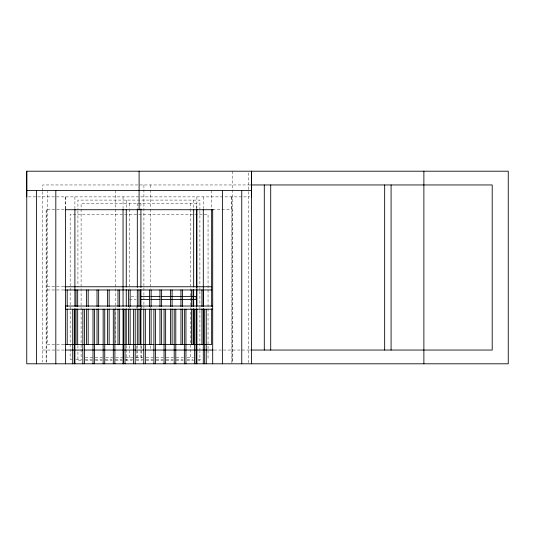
<?xml version="1.0" encoding="UTF-8"?>
<svg xmlns="http://www.w3.org/2000/svg" width="535" height="535" viewBox="0 0 535 535"><rect width="100%" height="100%" fill="white"/><g stroke="black" fill="none" stroke-linecap="round" stroke-linejoin="round"><path stroke-width="0.4" stroke-dasharray="2.67 2.01" d="M250.153 184.956L42.8 184.956L42.8 190.794M28.408 196.88L249.791 196.88M64.066 209.72L46.124 209.72L46.124 362.135M212.522 209.72L232.076 209.72L232.076 362.135M47.294 286.76L63.886 286.76M47.294 289.97L63.886 289.97M131.142 296.39L136.151 296.39M129.47 299.6L136.151 299.6M63.999 344.54L47.294 344.54L47.294 191.296M42.8 350.044L64.528 350.044M214.04 350.044L250.153 350.044M85.246 357.38L92.689 357.38M95.237 357.38L102.713 357.38M105.91 357.38L112.691 357.38M115.827 357.38L122.669 357.38M125.752 357.38L132.814 357.38M136.151 357.38L142.838 357.38M146.182 357.38L153.431 357.38M156.207 357.38L163.402 357.38M166.231 357.38L173.38 357.38M176.256 357.38L183.358 357.38M187.116 357.38L193.342 357.38M71.824 359.306L70.152 359.306L70.152 214.214L208.048 214.214L208.048 359.306M76.003 359.306L81.855 359.306M85.199 359.306L91.886 359.306M95.223 359.306L101.911 359.306M105.255 359.306L111.942 359.306M115.279 359.306L121.967 359.306M125.31 359.306L132.827 359.306M136.171 359.306L142.858 359.306M146.202 359.306L152.89 359.306M156.227 359.306L162.914 359.306M166.251 359.306L172.945 359.306M176.282 359.306L182.977 359.306M187.143 359.306L193.001 359.306M198.01 359.306L202.197 359.306M81.266 360.59L77.929 360.59L77.929 351.395M85.446 360.59L92.134 360.59M95.471 360.59L102.158 360.59M105.495 360.59L112.183 360.59M115.527 360.59L122.207 360.59M125.551 360.59L132.232 360.59M136.244 360.59L142.256 360.59M146.236 360.59L153.117 360.59M156.22 360.59L163.142 360.59M166.204 360.59L173.173 360.59M176.196 360.59L183.197 360.59M187.009 360.59L193.67 360.59M198.231 360.59L199.903 360.59L199.903 351.395M248.24 172.858L248.24 363.8M232.19 171.2L232.19 362.135M231.896 196.88L231.896 363.8M231.762 196.88L231.762 209.72M211.646 190.46L211.646 208.784M203.3 196.88L203.3 208.563M199.903 210.121L199.903 200.09L77.929 200.09L77.929 210.121M199.903 210.957L199.903 287.027M199.903 287.863L199.903 290.371M199.903 291.207L199.903 306.254M199.903 307.09L199.903 309.598M199.903 310.434L199.903 350.559M196.88 196.88L196.88 208.563M196.659 208.296L196.659 203.3L81.099 203.3L81.099 357.38M196.659 306.575L196.666 308.682M193.67 200.09L193.67 208.449M190.46 203.3L190.46 208.296M190.46 209.132L190.46 357.38M150.335 184.956L150.335 189.129M150.335 189.958L150.335 208.302M150.335 209.138L150.335 289.181M150.335 306.689L150.335 308.354M150.335 345.871L150.335 349.208M143.915 184.956L143.915 308.354M141.36 306.776L141.36 308.441M141.36 345.964L141.36 359.306M140.926 203.3L140.926 208.296M140.912 306.575L140.926 308.682M140.912 345.717L140.926 357.38M137.328 203.3L137.321 208.296M137.328 306.575L137.321 308.24M137.321 345.717L137.328 357.38M136.84 306.776L136.84 308.441M136.84 345.964L136.84 359.306M129.47 203.3L129.47 208.296M129.47 209.132L129.47 289.087M129.47 306.575L129.47 308.24M129.47 345.717L129.47 357.38M126.26 200.09L126.26 208.449M126.26 345.543L126.26 348.887M126.26 349.723L126.26 360.59M123.05 196.88L123.05 208.563M115.774 190.46L115.774 343.704M77.929 210.957L77.929 287.027M77.929 345.543L77.929 350.559M74.907 196.88L74.907 208.563M65.591 196.88L65.591 208.917M65.457 196.88L65.457 208.917M46.304 209.72L46.304 362.135M42.8 191.63L42.8 362.128"/><path stroke-width="0.8" d="M26.75 196.88L26.75 171.2L508.25 171.2L508.25 363.8L26.75 363.8L26.75 171.2M251.45 196.88L251.45 171.2L251.45 363.8M250.795 184.956L492.2 184.956L492.2 350.044L250.795 350.044M26.75 190.46L251.45 190.46M65.457 209.72L213.378 209.72M64.675 286.76L211.646 286.76M64.675 289.97L211.646 289.97M140.912 296.39L149.238 296.39M150.796 296.39L160.052 296.39M161.517 296.39L196.131 296.39L196.131 299.6L161.517 299.6M140.912 299.6L149.238 299.6M150.796 299.6L160.052 299.6M212.696 306.02L65.631 306.02L65.631 309.23L212.696 309.23M64.815 344.54L103.188 344.54M104.86 344.54L154.08 344.54M155.752 344.54L211.646 344.54L211.646 308.728M65.35 350.044L82.898 350.044M84.563 350.044L143.875 350.044M145.547 350.044L213.204 350.044M423.88 171.2L423.88 363.8M391.085 184.956L391.085 350.044M384.665 184.956L384.665 350.044M270.71 184.956L270.71 350.044M264.29 184.956L264.29 350.044M241.76 190.46L241.76 363.8M222.386 190.46L222.386 363.8M212.696 209.72L212.696 363.8M211.646 209.613L211.646 306.227M206.242 309.23L206.242 363.8M204.658 309.23L204.658 363.8M203.581 289.97L203.581 306.508M203.581 308.989L203.581 344.54M203.3 209.399L203.3 306.214M203.3 308.715L203.3 363.8M201.942 289.97L201.942 306.508M201.942 308.989L201.942 344.54M196.88 209.399L196.88 306.214M196.88 308.715L196.88 363.8M196.659 209.132L196.659 287.422M196.659 289.916L196.659 306.575M196.659 309.076L196.659 344.888M196.091 309.23L196.091 363.8M194.506 309.23L194.506 363.8M193.67 209.285L193.67 287.027M193.67 289.535L193.67 306.254M193.67 308.762L193.67 344.707M193.088 289.97L193.088 306.508M193.088 308.989L193.088 344.54M191.45 289.97L191.45 306.508M191.45 308.989L191.45 344.54M185.939 309.23L185.939 363.8M184.354 309.23L184.354 363.8M182.596 289.97L182.596 306.508M182.596 308.989L182.596 344.54M180.957 289.97L180.957 306.508M180.957 308.989L180.957 344.54M175.788 309.23L175.788 363.8M174.203 309.23L174.203 363.8M172.103 289.97L172.103 306.508M172.103 308.989L172.103 344.54M170.464 289.97L170.464 306.508M170.464 308.989L170.464 344.54M165.643 309.23L165.643 363.8M164.051 309.23L164.051 363.8M161.61 289.97L161.61 306.508M161.61 308.989L161.61 344.54M159.972 289.97L159.972 306.508M159.972 308.989L159.972 344.54M155.491 309.23L155.491 363.8M153.906 309.23L153.906 363.8M151.117 289.97L151.117 306.508M151.117 308.989L151.117 344.54M149.479 289.97L149.479 306.508M149.479 308.989L149.479 344.54M145.339 309.23L145.339 363.8M143.755 309.23L143.755 363.8M140.919 209.118L140.912 287.422M140.919 289.743L140.912 306.575M140.919 308.682L140.919 345.001M140.625 289.97L140.625 306.508M140.625 308.989L140.625 344.54M139.1 171.2L139.1 209.72M138.986 289.97L138.986 306.508M138.986 308.989L138.986 344.54M137.314 209.132L137.321 287.422M137.321 289.916L137.321 306.575M137.314 309.076L137.321 344.888M135.188 309.23L135.188 363.8M133.603 309.23L133.603 363.8M130.132 289.97L130.132 306.508M130.132 308.989L130.132 344.54M128.494 289.97L128.494 306.508M128.494 308.989L128.494 344.54M126.26 209.285L126.26 287.027M126.26 289.535L126.26 306.254M126.26 308.762L126.26 344.707M125.036 309.23L125.036 363.8M123.451 309.23L123.451 363.8M123.05 209.399L123.05 306.214M123.05 308.715L123.05 363.8M119.639 289.97L119.639 306.508M119.639 308.989L119.639 344.54M118.001 289.97L118.001 306.508M118.001 308.989L118.001 344.54M114.891 309.23L114.891 363.8M113.306 309.23L113.306 363.8M109.147 289.97L109.147 306.508M109.147 308.989L109.147 344.54M107.508 289.97L107.508 306.508M107.508 308.989L107.508 344.54M104.74 309.23L104.74 363.8M103.155 309.23L103.155 363.8M98.654 289.97L98.654 306.508M98.654 308.989L98.654 344.54M97.016 289.97L97.016 306.508M97.016 308.989L97.016 344.54M94.588 309.23L94.588 363.8M93.003 309.23L93.003 363.8M88.168 289.97L88.168 306.508M88.168 308.989L88.168 344.54M86.523 289.97L86.523 306.508M86.523 308.989L86.523 344.54M84.436 309.23L84.436 363.8M82.851 309.23L82.851 363.8M77.675 289.97L77.675 306.508M77.675 308.989L77.675 344.54M76.03 289.97L76.03 306.508M76.03 308.989L76.03 344.54M74.9 209.399L74.9 306.214M74.9 308.715L74.9 363.8M74.291 309.23L74.291 363.8M72.7 309.23L72.7 363.8M67.183 289.97L67.183 306.508M67.183 308.989L67.183 344.54M65.504 209.72L65.504 363.8M55.814 190.46L55.814 363.8M36.44 190.46L36.44 363.8"/></g></svg>
